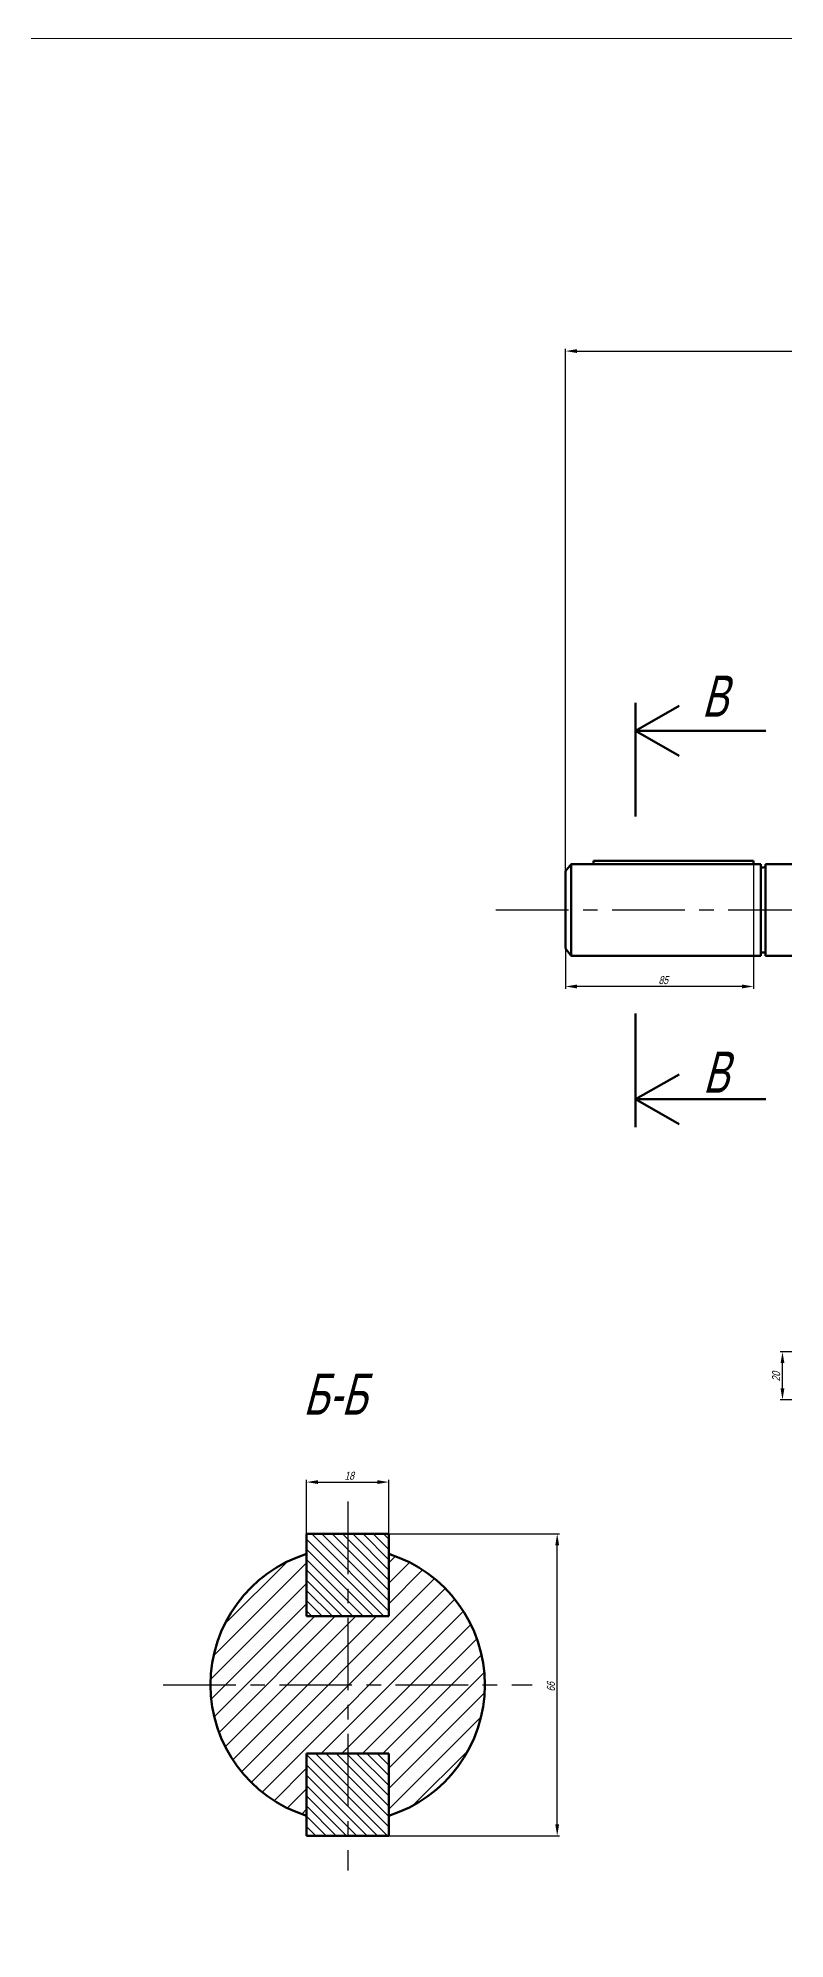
# Model space of a CAD drawing. Header units: millimetres. Extents: x 17910 to 19863, y 26307 to 27710.
# Drawn here: x 18886 to 19213, y 26879 to 27710 of the extents above; entities that cross this region are included whole.
import ezdxf

# ---------------------------------------------------------------- set-up
doc = ezdxf.new("R2010")
doc.units = ezdxf.units.MM
doc.linetypes.add('CENTER', pattern=[50.8, 31.75, -6.35, 6.35, -6.35])
for name, color, linetype in [('ОСЕВ', 5, 'CENTER'), ('РАЗМ', 6, 'Continuous'), ('ШТРИХ', 30, 'Continuous')]:
    doc.layers.add(name, color=color, linetype=linetype)
doc.layers.add('ОСН', color=7, linetype='Continuous', lineweight=50)
doc.styles.add('MYSTYLE2', font='cad1win.shx', dxfattribs={"width": 0.8, "oblique": 15})
doc.styles.add('STYLE1', font='cad1win.shx', dxfattribs={"width": 0.9, "oblique": 15})
doc.dimstyles.new('STANDARD1', dxfattribs={"dimtxt": 3.5, "dimasz": 5, "dimexe": 1, "dimexo": 0, "dimgap": 1, "dimtad": 1, "dimdec": 4, "dimdsep": 46, "dimlunit": 6, "dimtxsty": 'MYSTYLE2', "dimcen": 2.5, "dimadec": 0, "dimazin": 0, "dimtfac": 1, "dimtdec": 4, "dimtmove": 0, "dimatfit": 3, "dimfxl": 0, "dimtolj": 1, "dimtzin": 0, "dimarcsym": 0})

# ---------------------------------------------------------------- blocks, each defined once
blk = doc.blocks.new('*D23')
at = {"layer": 'DEFPOINTS', "color": 0}
for p in [(19392.21, 27576.42), (19392.21, 27573.08), (19116.75, 27345.61)]:
    blk.add_point(p, dxfattribs=at)
at = {"layer": 'РАЗМ', "color": 0, "lineweight": -2}
for p, q in [((19116.75, 27345.61), (19116.75, 27574.08)), ((19392.21, 27576.42), (19392.21, 27572.08)), ((19121.75, 27573.08), (19387.21, 27573.08))]:
    blk.add_line(p, q, dxfattribs=at)
at = {"layer": 'РАЗМ', "color": 0}
for points in [[(19121.75, 27573.91), (19121.75, 27572.25), (19116.75, 27573.08)], [(19387.21, 27573.91), (19387.21, 27572.25), (19392.21, 27573.08)]]:
    blk.add_solid(points, dxfattribs=at)
at = {"layer": 'РАЗМ', "color": 0, "insert": (19243.61, 27575.83), "char_height": 3.5, "attachment_point": 5, "style": 'MYSTYLE2'}
blk.add_mtext('\\A1;285', dxfattribs=at)
blk = doc.blocks.new('*D18')
at = {"layer": 'DEFPOINTS', "color": 0}
for p in [(19039.5, 27055.83), (19113.13, 27055.83), (19039.5, 26923.83)]:
    blk.add_point(p, dxfattribs=at)
at = {"layer": 'РАЗМ', "color": 0, "lineweight": -2}
for p, q in [((19039.5, 27055.83), (19114.13, 27055.83)), ((19113.13, 26928.83), (19113.13, 27050.83)), ((19039.5, 26923.83), (19114.13, 26923.83))]:
    blk.add_line(p, q, dxfattribs=at)
at = {"layer": 'РАЗМ', "color": 0}
for points in [[(19112.29, 27050.83), (19113.96, 27050.83), (19113.13, 27055.83)], [(19112.29, 26928.83), (19113.96, 26928.83), (19113.13, 26923.83)]]:
    blk.add_solid(points, dxfattribs=at)
at = {"layer": 'РАЗМ', "color": 0, "insert": (19110.38, 26988.99), "char_height": 3.5, "attachment_point": 5, "rotation": 90, "style": 'MYSTYLE2'}
blk.add_mtext('\\A1;66', dxfattribs=at)
blk = doc.blocks.new('*D17')
at = {"layer": 'DEFPOINTS', "color": 0}
for p in [(19039.5, 27078.5), (19003.5, 27055.83), (19039.5, 27055.83)]:
    blk.add_point(p, dxfattribs=at)
at = {"layer": 'РАЗМ', "color": 0, "lineweight": -2}
for p, q in [((19003.5, 27055.83), (19003.5, 27079.5)), ((19008.5, 27078.5), (19034.5, 27078.5)), ((19039.5, 27055.83), (19039.5, 27079.5))]:
    blk.add_line(p, q, dxfattribs=at)
at = {"layer": 'РАЗМ', "color": 0}
for points in [[(19008.5, 27079.33), (19008.5, 27077.67), (19003.5, 27078.5)], [(19034.5, 27079.33), (19034.5, 27077.67), (19039.5, 27078.5)]]:
    blk.add_solid(points, dxfattribs=at)
at = {"layer": 'РАЗМ', "color": 0, "insert": (19022.18, 27081.25), "char_height": 3.5, "attachment_point": 5, "style": 'MYSTYLE2'}
blk.add_mtext('\\A1;18', dxfattribs=at)
blk = doc.blocks.new('*D25')
at = {"layer": 'DEFPOINTS', "color": 0}
for p in [(19211.65, 27135.51), (19224.65, 27135.51), (19224.65, 27114.5)]:
    blk.add_point(p, dxfattribs=at)
at = {"layer": 'РАЗМ', "color": 0, "lineweight": -2}
for p, q in [((19224.65, 27135.51), (19210.65, 27135.51)), ((19211.65, 27119.5), (19211.65, 27130.51)), ((19224.65, 27114.5), (19210.65, 27114.5))]:
    blk.add_line(p, q, dxfattribs=at)
at = {"layer": 'РАЗМ', "color": 0}
for points in [[(19210.82, 27130.51), (19212.49, 27130.51), (19211.65, 27135.51)], [(19210.82, 27119.5), (19212.49, 27119.5), (19211.65, 27114.5)]]:
    blk.add_solid(points, dxfattribs=at)
at = {"layer": 'РАЗМ', "color": 0, "insert": (19208.9, 27124.62), "char_height": 3.5, "attachment_point": 5, "rotation": 90, "style": 'MYSTYLE2'}
blk.add_mtext('\\A1;20', dxfattribs=at)
blk = doc.blocks.new('*D22')
at = {"layer": 'DEFPOINTS', "color": 0}
for p in [(19198.99, 27348.69), (19116.75, 27311.77), (19116.75, 27295.24)]:
    blk.add_point(p, dxfattribs=at)
at = {"layer": 'РАЗМ', "color": 0, "lineweight": -2}
for p, q in [((19198.99, 27348.69), (19198.99, 27294.24)), ((19116.75, 27311.77), (19116.75, 27294.24)), ((19193.99, 27295.24), (19121.75, 27295.24))]:
    blk.add_line(p, q, dxfattribs=at)
at = {"layer": 'РАЗМ', "color": 0}
for points in [[(19121.75, 27296.07), (19121.75, 27294.4), (19116.75, 27295.24)], [(19193.99, 27296.07), (19193.99, 27294.4), (19198.99, 27295.24)]]:
    blk.add_solid(points, dxfattribs=at)
at = {"layer": 'РАЗМ', "color": 0, "insert": (19159.54, 27297.99), "char_height": 3.5, "attachment_point": 5, "style": 'MYSTYLE2'}
blk.add_mtext('\\A1;85', dxfattribs=at)

msp = doc.modelspace()

# ---------------------------------------------------------------- hatches: boundary and pattern name
at = {"layer": 'ШТРИХ'}
h = msp.add_hatch(dxfattribs=at)
h.set_pattern_fill('ANSI31', color=256, angle=90, style=0)
h.set_pattern_definition([(135, (-29109.212, -25452.9744), (-2.24506403, -2.24506403), [])])
h.paths.add_polyline_path([(19003.49957, 27055.83068), (19039.49957, 27055.83068), (19039.49957, 27019.83068), (19003.49957, 27019.83068)])
h.paths.add_polyline_path([(19039.49957, 26923.83068), (19039.49957, 26959.83068), (19003.49957, 26959.83068), (19003.49957, 26923.83068)])
h = msp.add_hatch(dxfattribs=at)
h.set_pattern_fill('ANSI31', color=256, scale=2, style=0)
h.set_pattern_definition([(45, (-29289.883, -25452.9744), (-4.49012806, 4.49012806), [])])
edge = h.paths.add_edge_path()
edge.add_line((19003.49957, 27019.83068), (19003.49957, 27047.06704))
edge.add_arc((19021.49957, 26989.83068), 60, 107.45760312, 252.54239688)
edge.add_line((19003.49957, 26932.59433), (19003.49957, 26959.83068))
edge.add_line((19003.49957, 26959.83068), (19039.49957, 26959.83068))
edge.add_line((19039.49957, 26959.83068), (19039.49957, 26932.59433))
edge.add_arc((19021.49957, 26989.83068), 60, 287.45760312, 432.54239688)
edge.add_line((19039.49957, 27047.06704), (19039.49957, 27019.83068))
edge.add_line((19039.49957, 27019.83068), (19003.49957, 27019.83068))

# ---------------------------------------------------------------- linework, layer by layer
at = {"const_width": 0.5}
msp.add_lwpolyline([(17909.8245, 26307.23423), (17909.8245, 27709.73423), (19862.3245, 27709.73423), (19862.3245, 26307.23423)], dxfattribs=at)
at = {"layer": 'ОСЕВ'}
for p, q in [((19086.34692, 27328.69172), (19722.42629, 27328.69172)), ((19021.49957, 27069.99216), (19021.49957, 26908.66003)), ((18940.83509, 26989.83068), (19102.16406, 26989.83068))]:
    msp.add_line(p, q, dxfattribs=at)
at = {"layer": 'ОСН', "lineweight": 100}
for p, q in [((19147.4456, 27419.26126), (19147.4456, 27369.50687)), ((19147.4456, 27233.63705), (19147.4456, 27283.39144))]:
    msp.add_line(p, q, dxfattribs=at)
at = {"layer": 'ОСН'}
for p, q in [((19147.4456, 27407.02182), (19166.46136, 27417.92048)), ((19204.32754, 27407.02182), (19147.4456, 27407.02182)), ((19147.4456, 27407.02182), (19166.46136, 27396.12315)), ((19128.99445, 27350.14763), (19128.99445, 27348.69172)), ((19128.99445, 27350.14763), (19198.99445, 27350.14763)), ((19198.99445, 27350.14763), (19198.99445, 27348.69172)), ((19116.75276, 27345.61297), (19119.23695, 27348.69172)), ((19116.75276, 27328.69172), (19116.75276, 27345.61297)), ((19119.23695, 27348.69172), (19119.23695, 27308.69172)), ((19202.2562, 27348.69172), (19119.23695, 27348.69172)), ((19202.2562, 27348.69172), (19202.2562, 27308.69172)), ((19264.23695, 27348.69172), (19204.2562, 27348.69172)), ((19204.2562, 27308.69172), (19204.2562, 27348.69172)), ((19116.75276, 27328.69172), (19116.75276, 27311.77047)), ((19119.23695, 27308.69172), (19116.75276, 27311.77047)), ((19119.23695, 27308.69172), (19202.2562, 27308.69172)), ((19204.2562, 27308.69172), (19264.23695, 27308.69172)), ((19147.4456, 27245.87649), (19166.46136, 27256.77516)), ((19147.4456, 27245.87649), (19166.46136, 27234.97782)), ((19204.32754, 27245.87649), (19147.4456, 27245.87649)), ((19003.49957, 27055.83068), (19039.49957, 27055.83068)), ((19003.49957, 27019.83068), (19003.49957, 27055.83068)), ((19039.49957, 27055.83068), (19039.49957, 27019.83068)), ((19039.49957, 27019.83068), (19003.49957, 27019.83068)), ((19003.49957, 26959.83068), (19003.49957, 26923.83068)), ((19039.49957, 26959.83068), (19003.49957, 26959.83068)), ((19039.49957, 26923.83068), (19039.49957, 26959.83068)), ((19003.49957, 26923.83068), (19039.49957, 26923.83068))]:
    msp.add_line(p, q, dxfattribs=at)
for centre, radius, start, end in [((19203.23763, 27348.81375), 1.57968, 231.590326, 310.15054901), ((19203.23763, 27308.56969), 1.57968, 49.84945099, 128.409674), ((19021.49957, 26989.83068), 60, 107.45760312, 252.54239688), ((19021.49957, 26989.83068), 60, 287.45760312, 72.54239688)]:
    msp.add_arc(centre, radius, start, end, dxfattribs=at)

# ---------------------------------------------------------------- texts
at = {"layer": 'ОСН', "style": 'STYLE1', "oblique": 15, "width": 0.7}
for s, p in [('В', (19176.35422, 27413.15257)), ('В', (19176.84801, 27248.72393)), ('Б-Б', (19002.09549, 27107.97831))]:
    msp.add_text(s, height=18, dxfattribs=at).set_placement(p)

# ---------------------------------------------------------------- dimensions: what is measured, and where the dimension line sits
at = {"layer": 'РАЗМ'}
for base, p1, p2, text, picture, middle in [((19392.20719, 27573.08127), (19116.75276, 27345.61297), (19392.20719, 27576.41871), '285', '*D23', (19243.61288, 27573.08127)), ((19116.75276, 27295.23724), (19198.99445, 27348.69172), (19116.75276, 27311.77047), '85', '*D22', (19159.54147, 27295.23724)), ((19039.49957, 27078.49881), (19003.49957, 27055.83068), (19039.49957, 27055.83068), '18', '*D17', (19022.18073, 27078.49881))]:
    dim = msp.add_linear_dim(base=base, p1=p1, p2=p2, text=text, dimstyle='STANDARD1', dxfattribs=at)
    dim.commit()
    dim.dimension.update_dxf_attribs({"geometry": picture, "text_midpoint": middle, "dimtype": 160})
for base, p1, p2, text, picture, middle in [((19211.65364, 27135.51275), (19224.64646, 27114.50026), (19224.64646, 27135.51275), '20', '*D25', (19211.65364, 27124.62141)), ((19113.12828, 27055.83068), (19039.49957, 26923.83068), (19039.49957, 27055.83068), '66', '*D18', (19113.12828, 26988.99286))]:
    dim = msp.add_linear_dim(base=base, p1=p1, p2=p2, angle=90, text=text, dimstyle='STANDARD1', dxfattribs=at)
    dim.commit()
    dim.dimension.update_dxf_attribs({"geometry": picture, "text_midpoint": middle, "dimtype": 160})

doc.saveas('drawing.dxf')
